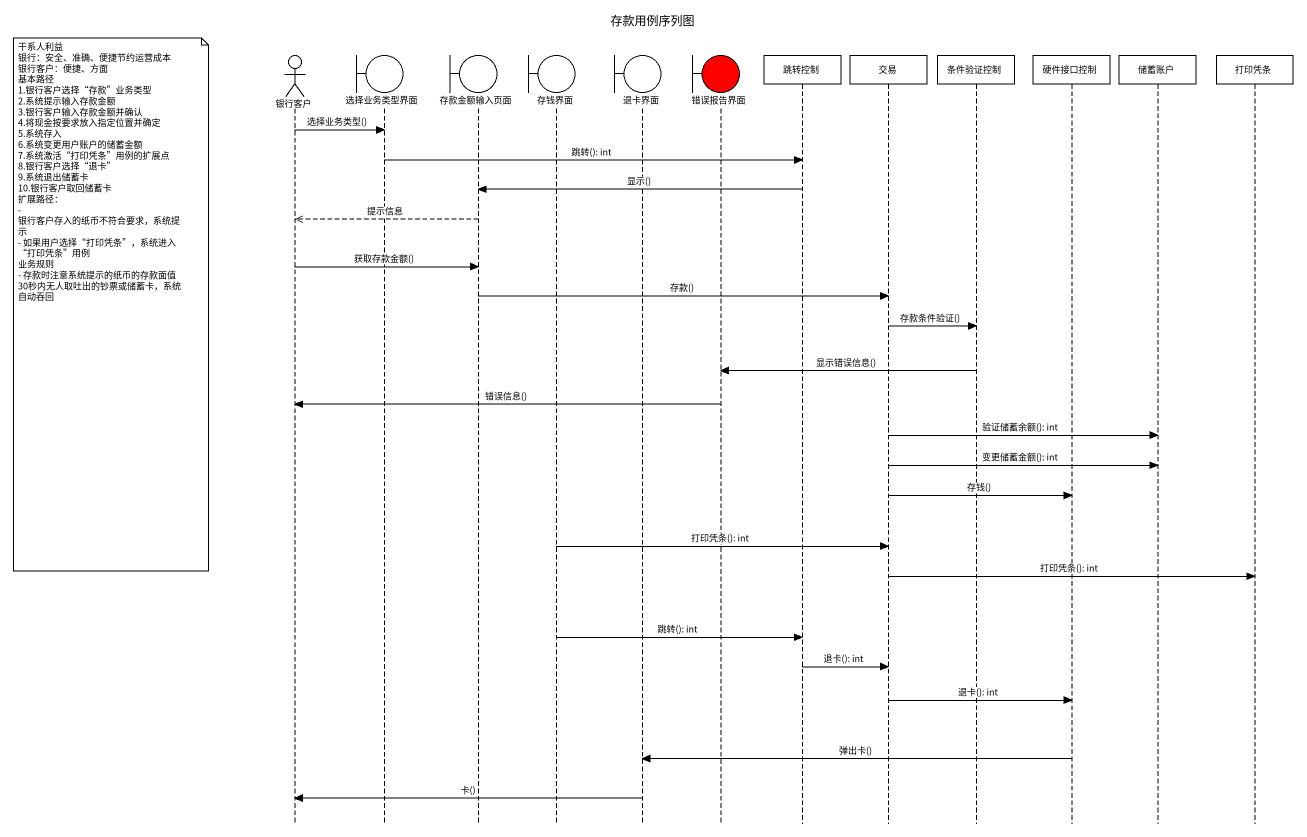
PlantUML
@startuml
title 存款用例序列图
hide footbox
actor 银行客户
boundary 选择业务类型界面
boundary 存款金额输入页面
boundary 存钱界面
boundary 退卡界面
boundary 错误报告界面 #FF0000
participant 跳转控制
participant 交易
participant 条件验证控制
participant 硬件接口控制
participant 储蓄账户
participant 打印凭条

银行客户 -> 选择业务类型界面 : 选择业务类型()
选择业务类型界面 -> 跳转控制 : 跳转(): int
跳转控制 -> 存款金额输入页面 : 显示()
存款金额输入页面 -->> 银行客户 : 提示信息
银行客户 -> 存款金额输入页面 : 获取存款金额()
存款金额输入页面 -> 交易 : 存款()
note left of 银行客户
  干系人利益
  银行：安全、准确、便捷节约运营成本
  银行客户：便捷、方面
  基本路径
  1.银行客户选择“存款”业务类型
  2.系统提示输入存款金额
  3.银行客户输入存款金额并确认
  4.将现金按要求放入指定位置并确定
  5.系统存入
  6.系统变更用户账户的储蓄金额
  7.系统激活“打印凭条”用例的扩展点
  8.银行客户选择“退卡”
  9.系统退出储蓄卡
  10.银行客户取回储蓄卡
  扩展路径：
  - 银行客户存入的纸币不符合要求，系统提示
  - 如果用户选择“打印凭条”，系统进入 “打印凭条”用例
  业务规则
  - 存款时注意系统提示的纸币的存款面值
  30秒内无人取吐出的钞票或储蓄卡，系统自动吞回
end note
交易 -> 条件验证控制 : 存款条件验证()
条件验证控制 -> 错误报告界面 : 显示错误信息()
错误报告界面 -> 银行客户 : 错误信息()
交易 -> 储蓄账户 : 验证储蓄余额(): int
交易 -> 储蓄账户 : 变更储蓄金额(): int
交易 -> 硬件接口控制 : 存钱()
存钱界面 -> 交易 : 打印凭条(): int
交易 -> 打印凭条 : 打印凭条(): int
存钱界面 -> 跳转控制 : 跳转(): int
跳转控制 -> 交易 : 退卡(): int
交易 -> 硬件接口控制 : 退卡(): int
硬件接口控制 -> 退卡界面 : 弹出卡()
退卡界面 -> 银行客户 : 卡()
@enduml
